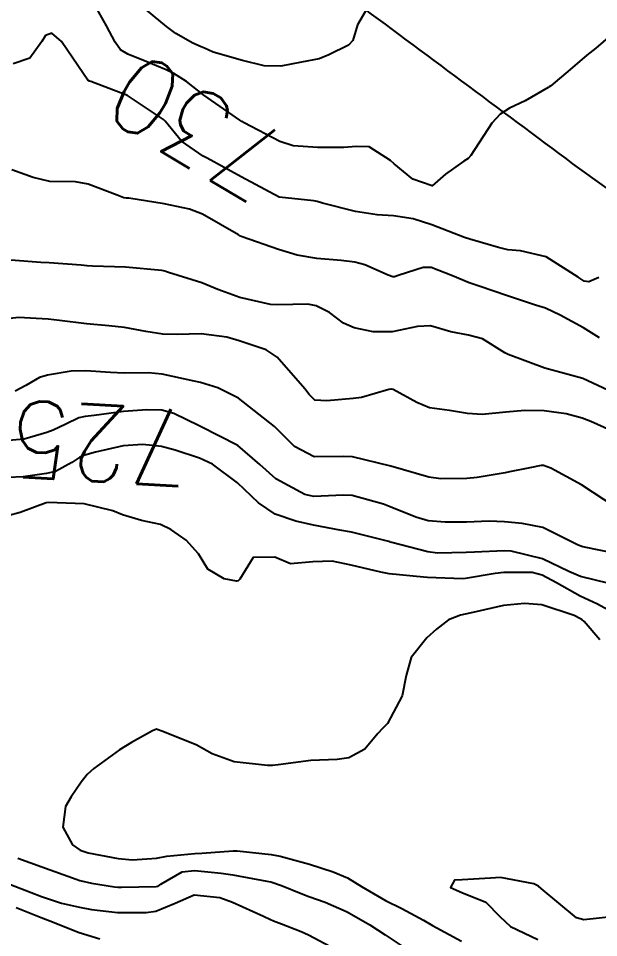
# Model space of a CAD drawing. Header units: metres. Extents: x 298520 to 308411, y 7433745 to 7450750.
# Drawn here: x 302135 to 302165.36, y 7441536.62 to 7441584.71 of the extents above; entities that cross this region are included whole.
import ezdxf
from ezdxf.enums import TextEntityAlignment as Align

# ---------------------------------------------------------------- set-up
doc = ezdxf.new("R2010")
doc.units = ezdxf.units.M
doc.header["$LTSCALE"] = 10
for name, color, linetype in [('Cotas', 45, 'Continuous'), ('Curvas de Nivel 1m', 11, 'Continuous'), ('Curvas de Nivel 5m', 15, 'Continuous'), ('Vias Primárias', 230, 'Continuous')]:
    doc.layers.add(name, color=color, linetype=linetype)
doc.styles.add('Style-STANDARD', font='STANDARD.shx')

msp = doc.modelspace()

# ---------------------------------------------------------------- linework, layer by layer
at = {"layer": 'Curvas de Nivel 1m', "flags": 128}
for points, elevation in [([(302166.756, 7441584.485), (302165.213, 7441583.163), (302164.739, 7441582.794), (302163.88, 7441582.03), (302162.855, 7441581.189), (302162.776, 7441581.135), (302162.722, 7441581.099), (302161.513, 7441580.4), (302160.705, 7441580.01), (302160.21, 7441579.708), (302159.784, 7441579.224), (302158.676, 7441577.54), (302158.532, 7441577.384), (302158.303, 7441577.244), (302157.346, 7441576.569), (302156.653, 7441575.953), (302155.634, 7441576.295), (302154.67, 7441577.102), (302154.466, 7441577.283), (302153.365, 7441577.985), (302152.68, 7441578.013), (302152.035, 7441577.961), (302150.679, 7441577.953), (302149.378, 7441578.047), (302148.682, 7441578.267), (302146.815, 7441579.255), (302146.692, 7441579.32), (302146.592, 7441579.381), (302144.712, 7441580.696), (302143.808, 7441581.414), (302143.14, 7441581.837), (302142.729, 7441582.021), (302141.726, 7441582.447), (302140.737, 7441582.847), (302140.352, 7441583.069), (302140.068, 7441583.46), (302139.612, 7441584.327), (302138.963, 7441585.477)], 731), ([(302153.292, 7441585.302), (302152.754, 7441584.383), (302152.511, 7441583.547), (302152.278, 7441583.315), (302151.248, 7441582.814), (302150.736, 7441582.589), (302149.818, 7441582.428), (302148.731, 7441582.216), (302147.872, 7441582.228), (302146.734, 7441582.508), (302145.188, 7441582.946), (302144.74, 7441583.154), (302144.57, 7441583.232), (302144.13, 7441583.409), (302143.248, 7441583.923), (302142.752, 7441584.292), (302141.357, 7441585.444)], 732), ([(302165.405, 7441568.001), (302164.566, 7441568.515), (302163.35, 7441569.182), (302162.578, 7441569.56), (302162.058, 7441569.718), (302160.588, 7441570.206), (302159.118, 7441570.709), (302158.598, 7441570.88), (302157.717, 7441571.249), (302156.607, 7441571.68), (302156.185, 7441571.686), (302154.93, 7441571.277), (302154.69, 7441571.191), (302154.602, 7441571.19), (302154.357, 7441571.284), (302153.13, 7441571.824), (302152.609, 7441571.959), (302151.888, 7441572.04), (302150.611, 7441572.15), (302149.597, 7441572.329), (302148.615, 7441572.616), (302146.711, 7441573.29), (302146.622, 7441573.323), (302146.526, 7441573.381), (302144.634, 7441574.466), (302143.952, 7441574.726), (302142.639, 7441575.011), (302140.784, 7441575.306), (302140.642, 7441575.313), (302140.517, 7441575.327), (302140.179, 7441575.457), (302138.651, 7441576.046), (302137.987, 7441576.153), (302136.653, 7441576.171), (302135.785, 7441576.38), (302134.662, 7441576.798)], 729), ([(302166.109, 7441565.146), (302164.533, 7441565.866), (302163.582, 7441566.134), (302162.541, 7441566.412), (302160.633, 7441567.128), (302160.552, 7441567.157), (302160.457, 7441567.211), (302159.282, 7441567.951), (302158.562, 7441568.132), (302157.632, 7441568.318), (302156.567, 7441568.621), (302155.895, 7441568.599), (302154.563, 7441568.317), (302153.573, 7441568.31), (302152.565, 7441568.519), (302152.014, 7441568.763), (302151.285, 7441569.323), (302150.578, 7441569.682), (302150.156, 7441569.76), (302148.578, 7441569.719), (302148.193, 7441569.749), (302146.584, 7441570.113), (302145.445, 7441570.537), (302144.595, 7441570.885), (302142.866, 7441571.426), (302142.666, 7441571.491), (302142.604, 7441571.506), (302142.511, 7441571.523), (302140.605, 7441571.702), (302138.874, 7441571.744), (302138.606, 7441571.762), (302138.284, 7441571.805), (302136.607, 7441571.93), (302136.174, 7441571.938), (302134.608, 7441572.056)], 728), ([(302166.004, 7441563.147), (302164.964, 7441563.619), (302164.509, 7441563.797), (302163.673, 7441564.016), (302162.513, 7441564.177), (302161.506, 7441564.207), (302160.512, 7441564.113), (302159.269, 7441563.987), (302158.511, 7441564.046), (302157.561, 7441564.201), (302156.514, 7441564.338), (302155.856, 7441564.61), (302154.613, 7441565.289), (302154.523, 7441565.316), (302154.496, 7441565.317), (302154.391, 7441565.291), (302152.952, 7441564.872), (302152.518, 7441564.818), (302151.141, 7441564.699), (302150.517, 7441564.748), (302150.215, 7441565.03), (302149.991, 7441565.338), (302148.547, 7441566.989), (302147.963, 7441567.366), (302146.558, 7441567.85), (302145.916, 7441568.03), (302144.561, 7441568.202), (302143.313, 7441568.171), (302142.561, 7441568.189), (302141.666, 7441568.335), (302140.564, 7441568.534), (302139.735, 7441568.633), (302138.566, 7441568.741), (302137.155, 7441568.906), (302136.568, 7441568.971), (302135.013, 7441569.071), (302134.568, 7441569.007)], 727), ([(302166.24, 7441559.143), (302164.47, 7441560.317), (302162.855, 7441561.186), (302162.484, 7441561.316), (302162.357, 7441561.318), (302161.763, 7441561.197), (302160.705, 7441560.982), (302160.479, 7441560.938), (302159.014, 7441560.693), (302158.474, 7441560.642), (302157.1, 7441560.627), (302156.475, 7441560.705), (302154.483, 7441561.29), (302152.488, 7441561.777), (302152.019, 7441561.784), (302150.487, 7441561.773), (302149.454, 7441562.307), (302148.502, 7441563.256), (302148.398, 7441563.361), (302146.518, 7441564.839), (302145.444, 7441565.391), (302144.527, 7441565.656), (302144.206, 7441565.726), (302142.533, 7441566.092), (302141.795, 7441566.177), (302140.533, 7441566.154), (302139.816, 7441566.179), (302138.535, 7441566.274), (302137.768, 7441566.254), (302136.531, 7441566.055), (302136.112, 7441565.921), (302135.399, 7441565.511), (302134.842, 7441565.203)], 726), ([(302165.907, 7441555.147), (302164.408, 7441555.517), (302163.805, 7441555.783), (302162.422, 7441556.432), (302160.787, 7441556.847), (302160.428, 7441556.864), (302158.869, 7441556.791), (302158.426, 7441556.768), (302156.939, 7441556.742), (302156.426, 7441556.802), (302154.552, 7441557.288), (302154.461, 7441557.317), (302154.433, 7441557.327), (302154.379, 7441557.345), (302152.438, 7441557.827), (302151.823, 7441557.932), (302150.442, 7441558.207), (302149.516, 7441558.416), (302148.447, 7441558.772), (302147.564, 7441559.369), (302146.468, 7441560.409), (302145.166, 7441561.393), (302144.486, 7441561.704), (302143.199, 7441562.128), (302142.492, 7441562.307), (302141.516, 7441562.417), (302140.492, 7441562.358), (302139.038, 7441562.021), (302138.487, 7441561.86), (302138.219, 7441561.749), (302137.807, 7441561.487), (302136.955, 7441561.016), (302136.474, 7441560.899), (302135.257, 7441560.727), (302134.471, 7441560.694)], 724), ([(302166.386, 7441553.469), (302165.303, 7441554.067), (302164.396, 7441554.482), (302163.155, 7441555.182), (302162.409, 7441555.588), (302161.889, 7441555.717), (302160.411, 7441555.722), (302159.947, 7441555.68), (302158.406, 7441555.415), (302158.245, 7441555.401), (302156.406, 7441555.46), (302156.196, 7441555.473), (302154.408, 7441555.66), (302153.97, 7441555.733), (302152.415, 7441556.106), (302151.415, 7441556.323), (302150.417, 7441556.275), (302149.247, 7441556.173), (302148.425, 7441556.524), (302147.287, 7441556.509), (302146.599, 7441555.378), (302146.496, 7441555.295), (302146.411, 7441555.277), (302145.768, 7441555.39), (302144.919, 7441555.903), (302144.426, 7441556.696), (302143.78, 7441557.417), (302142.987, 7441557.97), (302142.441, 7441558.24), (302141.438, 7441558.445), (302140.446, 7441558.749), (302139.942, 7441558.952), (302138.451, 7441559.315), (302136.559, 7441559.392), (302136.452, 7441559.366), (302135.1, 7441558.86), (302134.445, 7441558.69)], 723), ([(302165.423, 7441552.204), (302164.599, 7441553.167), (302164.481, 7441553.266), (302164.384, 7441553.318), (302164.082, 7441553.477), (302162.391, 7441554.03), (302161.482, 7441554.11), (302160.391, 7441553.992), (302158.78, 7441553.628), (302158.386, 7441553.541), (302158.138, 7441553.49), (302157.507, 7441553.249), (302156.875, 7441552.758), (302156.373, 7441552.309), (302155.563, 7441551.272), (302155.292, 7441550.332), (302155.085, 7441549.279), (302154.318, 7441547.826), (302154.047, 7441547.561), (302153.817, 7441547.295), (302153.125, 7441546.482), (302152.3, 7441546.029), (302151.682, 7441545.933), (302150.298, 7441545.882), (302148.598, 7441545.658), (302148.296, 7441545.624), (302148.035, 7441545.623), (302146.297, 7441545.815), (302145.149, 7441546.245), (302144.306, 7441546.714), (302142.51, 7441547.428), (302142.314, 7441547.498), (302142.223, 7441547.522), (302142.029, 7441547.433), (302140.928, 7441546.822), (302140.303, 7441546.438), (302138.956, 7441545.47), (302138.611, 7441545.152), (302138.282, 7441544.751), (302137.762, 7441543.993), (302137.477, 7441543.488), (302137.335, 7441542.406), (302137.828, 7441541.484), (302138.239, 7441541.191), (302138.653, 7441541.057), (302140.233, 7441540.764), (302140.976, 7441540.698), (302142.233, 7441540.781), (302142.779, 7441540.88), (302144.237, 7441541.023), (302144.605, 7441541.037), (302146.24, 7441541.159), (302146.455, 7441541.163), (302148.237, 7441540.971), (302148.705, 7441540.884), (302150.23, 7441540.463), (302151.471, 7441540.07), (302152.22, 7441539.755), (302152.963, 7441539.302), (302154.206, 7441538.57), (302155.069, 7441538.144), (302156.196, 7441537.532), (302156.671, 7441537.255), (302158.185, 7441536.444)], 722), ([(302134.974, 7441540.777), (302136.225, 7441540.331), (302138.02, 7441539.678), (302138.215, 7441539.614), (302138.827, 7441539.471), (302140.04, 7441539.281), (302140.211, 7441539.265), (302140.4, 7441539.259), (302142.212, 7441539.29), (302142.319, 7441539.322), (302142.466, 7441539.427), (302143.573, 7441540.066), (302144.224, 7441540.142), (302145.622, 7441539.989), (302146.221, 7441539.909), (302147.995, 7441539.584), (302148.216, 7441539.533), (302148.77, 7441539.352), (302149.803, 7441538.93), (302150.207, 7441538.78), (302151.052, 7441538.474), (302152.2, 7441537.973), (302153.399, 7441537.298), (302154.188, 7441536.767), (302155.078, 7441536.173)], 723), ([(302166.199, 7441537.732), (302164.581, 7441537.548), (302164.198, 7441537.659), (302162.363, 7441539.188), (302162.215, 7441539.314), (302161.972, 7441539.437), (302160.221, 7441539.761), (302159.707, 7441539.731), (302158.219, 7441539.64), (302157.83, 7441539.633), (302157.614, 7441539.246), (302158.21, 7441538.975), (302159.463, 7441538.478), (302160.198, 7441537.728), (302160.76, 7441537.204), (302162.186, 7441536.523)], 721), ([(302134.281, 7441539.529), (302135.679, 7441538.98), (302136.206, 7441538.777), (302137.264, 7441538.428), (302138.2, 7441538.21), (302138.828, 7441538.1), (302140.198, 7441537.944), (302141.688, 7441537.945), (302142.199, 7441538.008), (302143.206, 7441538.417), (302144.207, 7441538.857), (302145.545, 7441538.728), (302146.204, 7441538.485), (302147.821, 7441537.739), (302148.195, 7441537.564), (302148.344, 7441537.508), (302148.768, 7441537.351), (302149.797, 7441536.944), (302150.187, 7441536.76), (302151.339, 7441536.161)], 724)]:
    msp.add_lwpolyline(points, dxfattribs=dict(at, elevation=elevation))
at = {"layer": 'Curvas de Nivel 5m', "flags": 128}
for points, elevation in [([(302165.382, 7441571.158), (302164.844, 7441570.922), (302164.6, 7441570.973), (302164.293, 7441571.173), (302162.613, 7441572.238), (302161.273, 7441572.546), (302160.617, 7441572.604), (302160.13, 7441572.729), (302158.622, 7441573.156), (302158.353, 7441573.243), (302156.629, 7441573.908), (302155.668, 7441574.234), (302154.634, 7441574.38), (302153.775, 7441574.433), (302152.636, 7441574.615), (302150.92, 7441575.047), (302150.641, 7441575.131), (302150.469, 7441575.161), (302148.643, 7441575.36), (302146.658, 7441576.416), (302144.886, 7441577.398), (302144.674, 7441577.51), (302143.547, 7441578.282), (302142.692, 7441579.337), (302142.605, 7441579.431), (302140.711, 7441580.683), (302138.793, 7441581.408), (302138.722, 7441581.426), (302138.637, 7441581.481), (302138.406, 7441581.803), (302137.252, 7441583.495), (302136.747, 7441583.938), (302136.426, 7441583.823), (302136.239, 7441583.505), (302135.606, 7441582.639), (302134.731, 7441582.327)], 730), ([(302166.426, 7441556.681), (302164.531, 7441557.069), (302164.432, 7441557.096), (302164.257, 7441557.172), (302162.442, 7441558.073), (302161.362, 7441558.283), (302160.445, 7441558.372), (302159.629, 7441558.406), (302158.444, 7441558.363), (302157.338, 7441558.357), (302156.445, 7441558.432), (302155.795, 7441558.618), (302154.452, 7441559.164), (302154.105, 7441559.293), (302152.46, 7441559.752), (302151.997, 7441559.778), (302150.459, 7441559.706), (302149.999, 7441559.798), (302148.472, 7441560.619), (302147.645, 7441561.368), (302146.493, 7441562.371), (302144.534, 7441563.368), (302144.503, 7441563.384), (302144.466, 7441563.401), (302143.137, 7441564.048), (302142.511, 7441564.208), (302141.718, 7441564.231), (302140.51, 7441564.139), (302138.974, 7441563.94), (302138.507, 7441563.892), (302138.175, 7441563.815), (302137.489, 7441563.49), (302136.821, 7441563.175), (302136.498, 7441563.046), (302135.303, 7441562.704), (302134.494, 7441562.629)], 725), ([(302134.887, 7441538.206), (302136.195, 7441537.683), (302136.648, 7441537.495), (302138.187, 7441536.897), (302139.274, 7441536.554)], 725)]:
    msp.add_lwpolyline(points, dxfattribs=dict(at, elevation=elevation))
at = {"layer": 'Vias Primárias'}
msp.add_lwpolyline([(302095.736, 7441648.896), (302103.745, 7441635.893, 0.045681), (302107.459, 7441630.94, -0.018571), (302110.283, 7441627.569, -0.000289), (302119.204, 7441616.07, 0.041429), (302124.578, 7441610.208, -0.002986), (302136.174, 7441599.364, 0.030109), (302152.733, 7441585.481, -0.000783), (302164.368, 7441576.835), (302179.019, 7441566.339), (302193.585, 7441555.97), (302203.613, 7441549.177, 0.059418), (302214.618, 7441543.493, -0.004484), (302226.238, 7441539.026, 0.04935), (302242.491, 7441534.4, 0.038561)], format="xyb", dxfattribs=at)

# ---------------------------------------------------------------- texts
at = {"layer": 'Cotas', "style": 'Style-STANDARD'}
for s, rotation, p in [('730', 149.359, (302144.306, 7441578.986, 730)), ('725', 176.6605, (302139.274, 7441562.484, 725))]:
    msp.add_text(s, height=4, rotation=rotation, dxfattribs=at).set_placement(p, align=Align.MIDDLE_CENTER)

doc.saveas('drawing.dxf')
